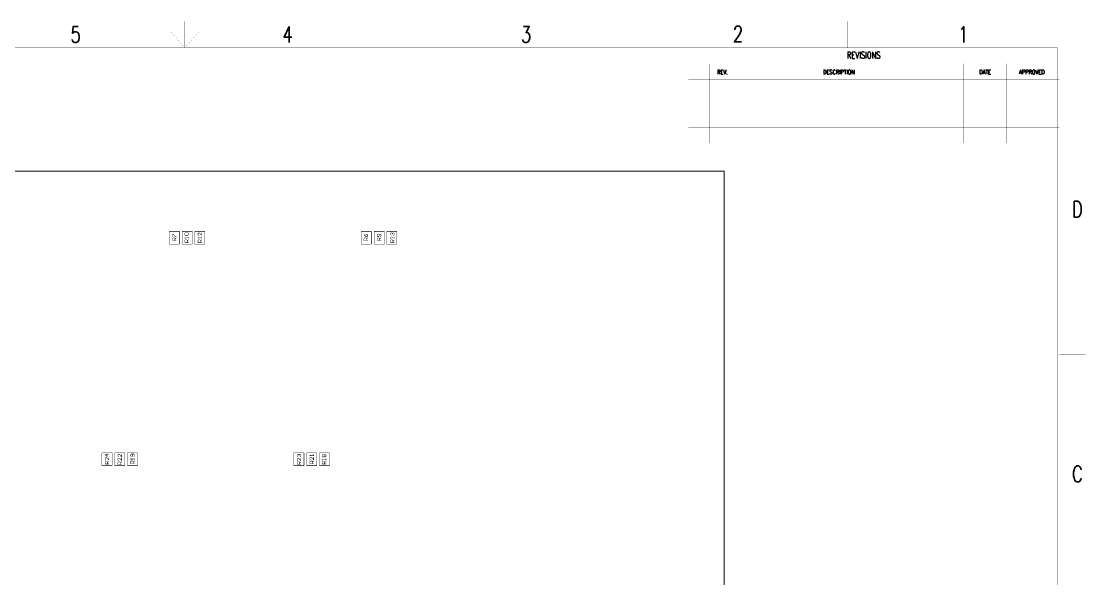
# Model space of a CAD drawing. Extents: x -4.2 to 14.8, y -3.5 to 8.8.
# Drawn here: x 3.53 to 14.76, y 2.88 to 8.77 of the extents above; entities that cross this region are included whole.
import ezdxf

# ---------------------------------------------------------------- set-up
doc = ezdxf.new("R2010")
doc.units = 0
for name, color, linetype in [('2D_LINE_00', 1, 'CONTINUOUS'), ('2D_LINE_01', 1, 'CONTINUOUS'), ('TEXT_01', 1, 'CONTINUOUS')]:
    doc.layers.add(name, color=color, linetype=linetype)
doc.styles.add('W0$0005', font='simplex', dxfattribs={"width": 0.75})

# ---------------------------------------------------------------- blocks, each defined once
blk = doc.blocks.new('SMOOTH_0$001')
at = {"const_width": 0.0005}
blk.add_lwpolyline([(-0.00025, 0, 1), (0.00025, 0, 1)], format="xyb", close=True, dxfattribs=at)
blk = doc.blocks.new('DRAWING_1')
at = {"layer": '2D_LINE_01', "const_width": 0.001}
for points in [[(-18.322, -0.541), (0.682, -0.541), (0.682, 11.756), (-18.322, 11.756)], [(-18.06, -0.262), (0.385, -0.262), (0.385, 11.476), (-18.06, 11.476)]]:
    blk.add_lwpolyline(points, close=True, dxfattribs=at)
for points in [[(-8.82, 11.476), (-8.82, 11.756)], [(-6.444, 11.476), (-6.444, 11.756)], [(-4.069, 11.476), (-4.069, 11.756)], [(-1.833, 11.476), (-1.833, 11.756)], [(-8.82, 11.476), (-8.964, 11.642)], [(-8.82, 11.476), (-8.675, 11.642)], [(-3.51, 11.476), (-3.51, 10.47)], [(0.403, 11.308), (-3.51, 11.308)], [(-3.286, 11.308), (-3.286, 10.47)], [(-3.063, 11.308), (-3.063, 10.47)], [(-0.603, 11.308), (-0.603, 10.47)], [(-0.156, 11.308), (-0.156, 10.47)], [(0.403, 11.141), (-3.51, 11.141)], [(0.403, 10.973), (-3.51, 10.973)], [(0.403, 10.805), (-3.51, 10.805)], [(0.403, 10.638), (-3.51, 10.638)], [(0.403, 10.47), (-3.51, 10.47)], [(0.403, 8.234), (0.682, 8.234)]]:
    blk.add_lwpolyline(points, dxfattribs=at)
at = {"layer": '2D_LINE_01'}
for p in [(-8.82, 11.756), (-6.444, 11.756), (-4.069, 11.756), (-1.833, 11.756), (0.682, 11.756), (-8.964, 11.642), (-8.675, 11.642), (-8.82, 11.476), (-8.82, 11.476), (-8.82, 11.476), (-6.444, 11.476), (-4.069, 11.476), (-3.51, 11.476), (-1.833, 11.476), (0.385, 11.476), (-3.51, 11.308), (-3.286, 11.308), (-3.063, 11.308), (-0.603, 11.308), (-0.156, 11.308), (0.403, 11.308), (-3.51, 11.141), (0.403, 11.141), (-3.51, 10.973), (0.403, 10.973), (-3.51, 10.805), (0.403, 10.805), (-3.51, 10.638), (0.403, 10.638), (-3.51, 10.47), (-3.51, 10.47), (-3.286, 10.47), (-3.063, 10.47), (-0.603, 10.47), (-0.156, 10.47), (0.403, 10.47), (0.403, 8.234), (0.682, 8.234)]:
    blk.add_blockref('SMOOTH_0$001', p, dxfattribs=at)
at = {"layer": 'TEXT_01', "style": 'W0$0005', "width": 0.75}
for s, height, p in [('5', 0.168, (-10.025, 11.532)), ('4', 0.168, (-7.79, 11.532)), ('3', 0.168, (-5.274, 11.532)), ('2', 0.168, (-3.039, 11.538)), ('1', 0.168, (-0.663, 11.532)), ('REVISIONS', 0.0699, (-1.837, 11.364)), ('REV.', 0.0447, (-3.206, 11.197)), ('DESCRIPTION', 0.04472, (-2.088, 11.197)), ('DATE', 0.0447, (-0.44, 11.197)), ('APPROVED', 0.0447, (-0.02, 11.197)), ('D', 0.168, (0.539, 9.687)), ('C', 0.168, (0.539, 6.893))]:
    blk.add_text(s, height=height, dxfattribs=at).set_placement(p)
blk = doc.blocks.new('SMOOTH_0$01')
at = {"const_width": 0.005}
blk.add_lwpolyline([(-0.0025, 0, 1), (0.0025, 0, 1)], format="xyb", close=True, dxfattribs=at)
blk = doc.blocks.new('DRAWING_6')
at = {"layer": '2D_LINE_00', "const_width": 0.01}
blk.add_lwpolyline([(0, 0), (-11.23, 0)], dxfattribs=at)
at = {"layer": '2D_LINE_00'}
blk.add_blockref('SMOOTH_0$01', (0, 0), dxfattribs=at)
blk = doc.blocks.new('DRAWING_7')
at = {"layer": '2D_LINE_00', "const_width": 0.01}
blk.add_lwpolyline([(0, 0), (0, 7.4)], dxfattribs=at)
at = {"layer": '2D_LINE_00'}
for p in [(0, 7.4), (0, 0)]:
    blk.add_blockref('SMOOTH_0$01', p, dxfattribs=at)
blk = doc.blocks.new('SMOOTH_0$00394')
at = {"const_width": 0.00197}
blk.add_lwpolyline([(-0.001, 0, 1), (0.001, 0, 1)], format="xyb", close=True, dxfattribs=at)
blk = doc.blocks.new('DRAWING_8')
at = {"layer": '2D_LINE_00', "const_width": 0.00394}
blk.add_lwpolyline([(0, 0), (0, 0.13386)], dxfattribs=at)
at = {"layer": '2D_LINE_00'}
for p in [(0, 0.13386), (0, 0)]:
    blk.add_blockref('SMOOTH_0$00394', p, dxfattribs=at)
blk = doc.blocks.new('DRAWING_9')
at = {"layer": '2D_LINE_00', "const_width": 0.00394}
blk.add_lwpolyline([(0, 0), (-0.1063, 0)], dxfattribs=at)
at = {"layer": '2D_LINE_00'}
for p in [(-0.1063, 0), (0, 0)]:
    blk.add_blockref('SMOOTH_0$00394', p, dxfattribs=at)
blk = doc.blocks.new('DRAWING_10')
at = {"layer": '2D_LINE_00', "const_width": 0.00394}
blk.add_lwpolyline([(0, 0), (0, 0.13386), (-0.1063, 0.13386)], dxfattribs=at)
at = {"layer": '2D_LINE_00'}
for p in [(-0.1063, 0.13386), (0, 0.13386), (0, 0)]:
    blk.add_blockref('SMOOTH_0$00394', p, dxfattribs=at)
blk = doc.blocks.new('DRAWING_11')
at = {"layer": '2D_LINE_00', "const_width": 0.00394}
blk.add_lwpolyline([(0, 0), (-0.1063, 0)], dxfattribs=at)
at = {"layer": '2D_LINE_00'}
for p in [(-0.1063, 0), (0, 0)]:
    blk.add_blockref('SMOOTH_0$00394', p, dxfattribs=at)
blk = doc.blocks.new('DRAWING_12')
at = {"layer": '2D_LINE_00', "const_width": 0.00394}
blk.add_lwpolyline([(0, 0), (0, 0.13386)], dxfattribs=at)
at = {"layer": '2D_LINE_00'}
for p in [(0, 0.13386), (0, 0)]:
    blk.add_blockref('SMOOTH_0$00394', p, dxfattribs=at)
blk = doc.blocks.new('DRAWING_13')
at = {"layer": '2D_LINE_00', "const_width": 0.00394}
blk.add_lwpolyline([(0, 0), (-0.1063, 0), (-0.1063, 0.13386)], dxfattribs=at)
at = {"layer": '2D_LINE_00'}
for p in [(-0.1063, 0.13386), (-0.1063, 0), (0, 0)]:
    blk.add_blockref('SMOOTH_0$00394', p, dxfattribs=at)
blk = doc.blocks.new('DRAWING_14')
at = {"layer": '2D_LINE_00', "const_width": 0.00394}
blk.add_lwpolyline([(0, 0), (0, 0.13386)], dxfattribs=at)
at = {"layer": '2D_LINE_00'}
for p in [(0, 0.13386), (0, 0)]:
    blk.add_blockref('SMOOTH_0$00394', p, dxfattribs=at)
blk = doc.blocks.new('DRAWING_15')
at = {"layer": '2D_LINE_00', "const_width": 0.00394}
blk.add_lwpolyline([(0, 0), (-0.1063, 0)], dxfattribs=at)
at = {"layer": '2D_LINE_00'}
for p in [(-0.1063, 0), (0, 0)]:
    blk.add_blockref('SMOOTH_0$00394', p, dxfattribs=at)
blk = doc.blocks.new('DRAWING_16')
at = {"layer": '2D_LINE_00', "const_width": 0.00394}
blk.add_lwpolyline([(0, 0), (0, 0.13386), (-0.1063, 0.13386)], dxfattribs=at)
at = {"layer": '2D_LINE_00'}
for p in [(-0.1063, 0.13386), (0, 0.13386), (0, 0)]:
    blk.add_blockref('SMOOTH_0$00394', p, dxfattribs=at)
blk = doc.blocks.new('DRAWING_17')
at = {"layer": '2D_LINE_00', "const_width": 0.00394}
blk.add_lwpolyline([(0, 0), (-0.1063, 0)], dxfattribs=at)
at = {"layer": '2D_LINE_00'}
for p in [(-0.1063, 0), (0, 0)]:
    blk.add_blockref('SMOOTH_0$00394', p, dxfattribs=at)
blk = doc.blocks.new('DRAWING_18')
at = {"layer": '2D_LINE_00', "const_width": 0.00394}
blk.add_lwpolyline([(0, 0), (0, 0.13386)], dxfattribs=at)
at = {"layer": '2D_LINE_00'}
for p in [(0, 0.13386), (0, 0)]:
    blk.add_blockref('SMOOTH_0$00394', p, dxfattribs=at)
blk = doc.blocks.new('DRAWING_19')
at = {"layer": '2D_LINE_00', "const_width": 0.00394}
blk.add_lwpolyline([(0, 0), (-0.1063, 0), (-0.1063, 0.13386)], dxfattribs=at)
at = {"layer": '2D_LINE_00'}
for p in [(-0.1063, 0.13386), (-0.1063, 0), (0, 0)]:
    blk.add_blockref('SMOOTH_0$00394', p, dxfattribs=at)
blk = doc.blocks.new('DRAWING_20')
at = {"layer": '2D_LINE_00', "const_width": 0.00394}
blk.add_lwpolyline([(0, 0), (0, 0.13386), (-0.1063, 0.13386)], dxfattribs=at)
at = {"layer": '2D_LINE_00'}
for p in [(-0.1063, 0.13386), (0, 0.13386), (0, 0)]:
    blk.add_blockref('SMOOTH_0$00394', p, dxfattribs=at)
blk = doc.blocks.new('DRAWING_21')
at = {"layer": '2D_LINE_00', "const_width": 0.00394}
blk.add_lwpolyline([(0, 0), (0, 0.13386)], dxfattribs=at)
at = {"layer": '2D_LINE_00'}
for p in [(0, 0.13386), (0, 0)]:
    blk.add_blockref('SMOOTH_0$00394', p, dxfattribs=at)
blk = doc.blocks.new('DRAWING_22')
at = {"layer": '2D_LINE_00', "const_width": 0.00394}
blk.add_lwpolyline([(0, 0), (-0.1063, 0)], dxfattribs=at)
at = {"layer": '2D_LINE_00'}
for p in [(-0.1063, 0), (0, 0)]:
    blk.add_blockref('SMOOTH_0$00394', p, dxfattribs=at)
blk = doc.blocks.new('DRAWING_23')
at = {"layer": '2D_LINE_00', "const_width": 0.00394}
blk.add_lwpolyline([(0, 0), (-0.1063, 0), (-0.1063, 0.13386)], dxfattribs=at)
at = {"layer": '2D_LINE_00'}
for p in [(-0.1063, 0.13386), (-0.1063, 0), (0, 0)]:
    blk.add_blockref('SMOOTH_0$00394', p, dxfattribs=at)
blk = doc.blocks.new('DRAWING_24')
at = {"layer": '2D_LINE_00', "const_width": 0.00394}
blk.add_lwpolyline([(0, 0), (-0.1063, 0)], dxfattribs=at)
at = {"layer": '2D_LINE_00'}
for p in [(-0.1063, 0), (0, 0)]:
    blk.add_blockref('SMOOTH_0$00394', p, dxfattribs=at)
blk = doc.blocks.new('DRAWING_25')
at = {"layer": '2D_LINE_00', "const_width": 0.00394}
blk.add_lwpolyline([(0, 0), (0, 0.13386)], dxfattribs=at)
at = {"layer": '2D_LINE_00'}
for p in [(0, 0.13386), (0, 0)]:
    blk.add_blockref('SMOOTH_0$00394', p, dxfattribs=at)
blk = doc.blocks.new('DRAWING_26')
at = {"layer": '2D_LINE_00', "const_width": 0.00394}
blk.add_lwpolyline([(0, 0), (0, 0.13386), (-0.1063, 0.13386)], dxfattribs=at)
at = {"layer": '2D_LINE_00'}
for p in [(-0.1063, 0.13386), (0, 0.13386), (0, 0)]:
    blk.add_blockref('SMOOTH_0$00394', p, dxfattribs=at)
blk = doc.blocks.new('DRAWING_27')
at = {"layer": '2D_LINE_00', "const_width": 0.00394}
blk.add_lwpolyline([(0, 0), (0, 0.13386)], dxfattribs=at)
at = {"layer": '2D_LINE_00'}
for p in [(0, 0.13386), (0, 0)]:
    blk.add_blockref('SMOOTH_0$00394', p, dxfattribs=at)
blk = doc.blocks.new('DRAWING_28')
at = {"layer": '2D_LINE_00', "const_width": 0.00394}
blk.add_lwpolyline([(0, 0), (-0.1063, 0)], dxfattribs=at)
at = {"layer": '2D_LINE_00'}
for p in [(-0.1063, 0), (0, 0)]:
    blk.add_blockref('SMOOTH_0$00394', p, dxfattribs=at)
blk = doc.blocks.new('DRAWING_29')
at = {"layer": '2D_LINE_00', "const_width": 0.00394}
blk.add_lwpolyline([(0, 0), (-0.1063, 0), (-0.1063, 0.13386)], dxfattribs=at)
at = {"layer": '2D_LINE_00'}
for p in [(-0.1063, 0.13386), (-0.1063, 0), (0, 0)]:
    blk.add_blockref('SMOOTH_0$00394', p, dxfattribs=at)
blk = doc.blocks.new('DRAWING_30')
at = {"layer": '2D_LINE_00', "const_width": 0.00394}
blk.add_lwpolyline([(0, 0), (-0.1063, 0)], dxfattribs=at)
at = {"layer": '2D_LINE_00'}
for p in [(-0.1063, 0), (0, 0)]:
    blk.add_blockref('SMOOTH_0$00394', p, dxfattribs=at)
blk = doc.blocks.new('DRAWING_31')
at = {"layer": '2D_LINE_00', "const_width": 0.00394}
blk.add_lwpolyline([(0, 0), (0, 0.13386)], dxfattribs=at)
at = {"layer": '2D_LINE_00'}
for p in [(0, 0.13386), (0, 0)]:
    blk.add_blockref('SMOOTH_0$00394', p, dxfattribs=at)
blk = doc.blocks.new('DRAWING_32')
at = {"layer": '2D_LINE_00', "const_width": 0.00394}
blk.add_lwpolyline([(0, 0), (0, 0.13386), (-0.1063, 0.13386)], dxfattribs=at)
at = {"layer": '2D_LINE_00'}
for p in [(-0.1063, 0.13386), (0, 0.13386), (0, 0)]:
    blk.add_blockref('SMOOTH_0$00394', p, dxfattribs=at)
blk = doc.blocks.new('DRAWING_33')
at = {"layer": '2D_LINE_00', "const_width": 0.00394}
blk.add_lwpolyline([(0, 0), (0, 0.13386)], dxfattribs=at)
at = {"layer": '2D_LINE_00'}
for p in [(0, 0.13386), (0, 0)]:
    blk.add_blockref('SMOOTH_0$00394', p, dxfattribs=at)
blk = doc.blocks.new('DRAWING_34')
at = {"layer": '2D_LINE_00', "const_width": 0.00394}
blk.add_lwpolyline([(0, 0), (-0.1063, 0)], dxfattribs=at)
at = {"layer": '2D_LINE_00'}
for p in [(-0.1063, 0), (0, 0)]:
    blk.add_blockref('SMOOTH_0$00394', p, dxfattribs=at)
blk = doc.blocks.new('DRAWING_35')
at = {"layer": '2D_LINE_00', "const_width": 0.00394}
blk.add_lwpolyline([(0, 0), (-0.1063, 0), (-0.1063, 0.13386)], dxfattribs=at)
at = {"layer": '2D_LINE_00'}
for p in [(-0.1063, 0.13386), (-0.1063, 0), (0, 0)]:
    blk.add_blockref('SMOOTH_0$00394', p, dxfattribs=at)
blk = doc.blocks.new('DRAWING_36')
at = {"layer": '2D_LINE_00', "const_width": 0.00394}
blk.add_lwpolyline([(0, 0), (-0.1063, 0)], dxfattribs=at)
at = {"layer": '2D_LINE_00'}
for p in [(-0.1063, 0), (0, 0)]:
    blk.add_blockref('SMOOTH_0$00394', p, dxfattribs=at)
blk = doc.blocks.new('DRAWING_37')
at = {"layer": '2D_LINE_00', "const_width": 0.00394}
blk.add_lwpolyline([(0, 0), (0, 0.13386)], dxfattribs=at)
at = {"layer": '2D_LINE_00'}
for p in [(0, 0.13386), (0, 0)]:
    blk.add_blockref('SMOOTH_0$00394', p, dxfattribs=at)
blk = doc.blocks.new('DRAWING_38')
at = {"layer": '2D_LINE_00', "const_width": 0.00394}
blk.add_lwpolyline([(0, 0), (0, 0.13386)], dxfattribs=at)
at = {"layer": '2D_LINE_00'}
for p in [(0, 0.13386), (0, 0)]:
    blk.add_blockref('SMOOTH_0$00394', p, dxfattribs=at)
blk = doc.blocks.new('DRAWING_39')
at = {"layer": '2D_LINE_00', "const_width": 0.00394}
blk.add_lwpolyline([(0, 0), (-0.1063, 0)], dxfattribs=at)
at = {"layer": '2D_LINE_00'}
for p in [(-0.1063, 0), (0, 0)]:
    blk.add_blockref('SMOOTH_0$00394', p, dxfattribs=at)
blk = doc.blocks.new('DRAWING_40')
at = {"layer": '2D_LINE_00', "const_width": 0.00394}
blk.add_lwpolyline([(0, 0), (0, 0.13386), (-0.1063, 0.13386)], dxfattribs=at)
at = {"layer": '2D_LINE_00'}
for p in [(-0.1063, 0.13386), (0, 0.13386), (0, 0)]:
    blk.add_blockref('SMOOTH_0$00394', p, dxfattribs=at)
blk = doc.blocks.new('DRAWING_41')
at = {"layer": '2D_LINE_00', "const_width": 0.00394}
blk.add_lwpolyline([(0, 0), (-0.1063, 0)], dxfattribs=at)
at = {"layer": '2D_LINE_00'}
for p in [(-0.1063, 0), (0, 0)]:
    blk.add_blockref('SMOOTH_0$00394', p, dxfattribs=at)
blk = doc.blocks.new('DRAWING_42')
at = {"layer": '2D_LINE_00', "const_width": 0.00394}
blk.add_lwpolyline([(0, 0), (0, 0.13386)], dxfattribs=at)
at = {"layer": '2D_LINE_00'}
for p in [(0, 0.13386), (0, 0)]:
    blk.add_blockref('SMOOTH_0$00394', p, dxfattribs=at)
blk = doc.blocks.new('DRAWING_43')
at = {"layer": '2D_LINE_00', "const_width": 0.00394}
blk.add_lwpolyline([(0, 0), (-0.1063, 0), (-0.1063, 0.13386)], dxfattribs=at)
at = {"layer": '2D_LINE_00'}
for p in [(-0.1063, 0.13386), (-0.1063, 0), (0, 0)]:
    blk.add_blockref('SMOOTH_0$00394', p, dxfattribs=at)
blk = doc.blocks.new('SMOOTH_0$005')
at = {"const_width": 0.0025}
blk.add_lwpolyline([(-0.00125, 0, 1), (0.00125, 0, 1)], format="xyb", close=True, dxfattribs=at)
blk = doc.blocks.new('DRAWING_48')
at = {"layer": '2D_LINE_00', "const_width": 0.005}
blk.add_lwpolyline([(0, 0), (-0.03999, 0), (-0.03999, 0.01999), (-0.03332, 0.02666), (-0.01999, 0.02666), (-0.01333, 0.01999), (-0.01333, 0)], dxfattribs=at)
at = {"layer": '2D_LINE_00'}
for p in [(-0.03999, 0.01999), (-0.03999, 0), (-0.03332, 0.02666), (-0.01999, 0.02666), (-0.01333, 0.01999), (-0.01333, 0), (0, 0)]:
    blk.add_blockref('SMOOTH_0$005', p, dxfattribs=at)
blk = doc.blocks.new('DRAWING_49')
at = {"layer": '2D_LINE_00', "const_width": 0.005}
blk.add_lwpolyline([(0, 0), (0.01333, 0.01333)], dxfattribs=at)
at = {"layer": '2D_LINE_00'}
for p in [(0, 0), (0.01333, 0.01333)]:
    blk.add_blockref('SMOOTH_0$005', p, dxfattribs=at)
blk = doc.blocks.new('DRAWING_50')
at = {"layer": '2D_LINE_00', "const_width": 0.005}
blk.add_lwpolyline([(0, 0), (0, 0.01333), (0, 0.00666), (-0.03999, 0.00666), (-0.03332, 0)], dxfattribs=at)
at = {"layer": '2D_LINE_00'}
for p in [(-0.03999, 0.00666), (-0.03332, 0), (0, 0.01333), (0, 0.00666), (0, 0)]:
    blk.add_blockref('SMOOTH_0$005', p, dxfattribs=at)
blk = doc.blocks.new('DRAWING_51')
at = {"layer": '2D_LINE_00', "const_width": 0.005}
blk.add_lwpolyline([(0, 0), (-0.00667, 0.00666), (-0.00667, 0.01999), (0, 0.02666), (0.02666, 0.02666), (0.03332, 0.01999), (0.03332, 0.00666), (0.02666, 0), (0, 0)], dxfattribs=at)
at = {"layer": '2D_LINE_00'}
for p in [(-0.00667, 0.01999), (-0.00667, 0.00666), (0, 0.02666), (0, 0), (0, 0), (0.02666, 0.02666), (0.02666, 0), (0.03332, 0.01999), (0.03332, 0.00666)]:
    blk.add_blockref('SMOOTH_0$005', p, dxfattribs=at)
blk = doc.blocks.new('DRAWING_52')
at = {"layer": '2D_LINE_00', "const_width": 0.005}
blk.add_lwpolyline([(0, 0), (-0.03999, 0), (-0.03999, 0.01999), (-0.03332, 0.02666), (-0.01999, 0.02666), (-0.01333, 0.01999), (-0.01333, 0)], dxfattribs=at)
at = {"layer": '2D_LINE_00'}
for p in [(-0.03999, 0.01999), (-0.03999, 0), (-0.03332, 0.02666), (-0.01999, 0.02666), (-0.01333, 0.01999), (-0.01333, 0), (0, 0)]:
    blk.add_blockref('SMOOTH_0$005', p, dxfattribs=at)
blk = doc.blocks.new('DRAWING_53')
at = {"layer": '2D_LINE_00', "const_width": 0.005}
blk.add_lwpolyline([(0, 0), (0.01333, 0.01333)], dxfattribs=at)
at = {"layer": '2D_LINE_00'}
for p in [(0, 0), (0.01333, 0.01333)]:
    blk.add_blockref('SMOOTH_0$005', p, dxfattribs=at)
blk = doc.blocks.new('DRAWING_54')
at = {"layer": '2D_LINE_00', "const_width": 0.005}
blk.add_lwpolyline([(0, 0), (0.00666, 0.00666), (0.00666, 0.01999), (0, 0.02665), (-0.02666, 0.02665), (-0.03333, 0.01999), (-0.03333, 0.00666), (-0.02666, 0), (-0.02, 0), (-0.01333, 0.00666), (-0.01333, 0.02665)], dxfattribs=at)
at = {"layer": '2D_LINE_00'}
for p in [(-0.03333, 0.01999), (-0.03333, 0.00666), (-0.02666, 0.02665), (-0.02666, 0), (-0.02, 0), (-0.01333, 0.02665), (-0.01333, 0.00666), (0, 0.02665), (0, 0), (0.00666, 0.01999), (0.00666, 0.00666)]:
    blk.add_blockref('SMOOTH_0$005', p, dxfattribs=at)
blk = doc.blocks.new('DRAWING_55')
at = {"layer": '2D_LINE_00', "const_width": 0.005}
blk.add_lwpolyline([(0, 0), (-0.03999, 0), (-0.03999, 0.01999), (-0.03332, 0.02666), (-0.01999, 0.02666), (-0.01333, 0.01999), (-0.01333, 0)], dxfattribs=at)
at = {"layer": '2D_LINE_00'}
for p in [(-0.03999, 0.01999), (-0.03999, 0), (-0.03332, 0.02666), (-0.01999, 0.02666), (-0.01333, 0.01999), (-0.01333, 0), (0, 0)]:
    blk.add_blockref('SMOOTH_0$005', p, dxfattribs=at)
blk = doc.blocks.new('DRAWING_56')
at = {"layer": '2D_LINE_00', "const_width": 0.005}
blk.add_lwpolyline([(0, 0), (0.01333, 0.01333)], dxfattribs=at)
at = {"layer": '2D_LINE_00'}
for p in [(0, 0), (0.01333, 0.01333)]:
    blk.add_blockref('SMOOTH_0$005', p, dxfattribs=at)
blk = doc.blocks.new('DRAWING_57')
at = {"layer": '2D_LINE_00', "const_width": 0.005}
blk.add_lwpolyline([(0, 0), (0, 0.02665), (0.00667, 0.02665), (0.03333, 0), (0.03999, 0)], dxfattribs=at)
at = {"layer": '2D_LINE_00'}
for p in [(0, 0.02665), (0, 0), (0.00667, 0.02665), (0.03333, 0), (0.03999, 0)]:
    blk.add_blockref('SMOOTH_0$005', p, dxfattribs=at)
blk = doc.blocks.new('DRAWING_58')
at = {"layer": '2D_LINE_00', "const_width": 0.005}
blk.add_lwpolyline([(0, 0), (-0.03999, 0), (-0.03999, 0.01999), (-0.03332, 0.02666), (-0.01999, 0.02666), (-0.01333, 0.01999), (-0.01333, 0)], dxfattribs=at)
at = {"layer": '2D_LINE_00'}
for p in [(-0.03999, 0.01999), (-0.03999, 0), (-0.03332, 0.02666), (-0.01999, 0.02666), (-0.01333, 0.01999), (-0.01333, 0), (0, 0)]:
    blk.add_blockref('SMOOTH_0$005', p, dxfattribs=at)
blk = doc.blocks.new('DRAWING_59')
at = {"layer": '2D_LINE_00', "const_width": 0.005}
blk.add_lwpolyline([(0, 0), (0.01333, 0.01333)], dxfattribs=at)
at = {"layer": '2D_LINE_00'}
for p in [(0, 0), (0.01333, 0.01333)]:
    blk.add_blockref('SMOOTH_0$005', p, dxfattribs=at)
blk = doc.blocks.new('DRAWING_60')
at = {"layer": '2D_LINE_00', "const_width": 0.005}
blk.add_lwpolyline([(0, 0), (0.00667, -0.01332), (0.02, -0.02665), (0.03333, -0.02665), (0.03999, -0.01999), (0.03999, -0.00666), (0.03333, 0), (0.02666, 0), (0.02, -0.00666), (0.02, -0.02665)], dxfattribs=at)
at = {"layer": '2D_LINE_00'}
for p in [(0, 0), (0.02666, 0), (0.03333, 0), (0.00667, -0.01332), (0.02, -0.00666), (0.02, -0.02665), (0.02, -0.02665), (0.03333, -0.02665), (0.03999, -0.00666), (0.03999, -0.01999)]:
    blk.add_blockref('SMOOTH_0$005', p, dxfattribs=at)
blk = doc.blocks.new('DRAWING_61')
at = {"layer": '2D_LINE_00', "const_width": 0.005}
blk.add_lwpolyline([(0, 0), (-0.03999, 0), (-0.03999, 0.01999), (-0.03332, 0.02666), (-0.01999, 0.02666), (-0.01333, 0.01999), (-0.01333, 0)], dxfattribs=at)
at = {"layer": '2D_LINE_00'}
for p in [(-0.03999, 0.01999), (-0.03999, 0), (-0.03332, 0.02666), (-0.01999, 0.02666), (-0.01333, 0.01999), (-0.01333, 0), (0, 0)]:
    blk.add_blockref('SMOOTH_0$005', p, dxfattribs=at)
blk = doc.blocks.new('DRAWING_62')
at = {"layer": '2D_LINE_00', "const_width": 0.005}
blk.add_lwpolyline([(0, 0), (0.01333, 0.01333)], dxfattribs=at)
at = {"layer": '2D_LINE_00'}
for p in [(0, 0), (0.01333, 0.01333)]:
    blk.add_blockref('SMOOTH_0$005', p, dxfattribs=at)
blk = doc.blocks.new('DRAWING_63')
at = {"layer": '2D_LINE_00', "const_width": 0.005}
blk.add_lwpolyline([(0, 0), (0, -0.02665), (-0.02666, 0), (-0.03332, 0), (-0.03999, -0.00666), (-0.03999, -0.01999), (-0.03332, -0.02665)], dxfattribs=at)
at = {"layer": '2D_LINE_00'}
for p in [(-0.03332, 0), (-0.02666, 0), (0, 0), (-0.03999, -0.00666), (-0.03999, -0.01999), (-0.03332, -0.02665), (0, -0.02665)]:
    blk.add_blockref('SMOOTH_0$005', p, dxfattribs=at)
blk = doc.blocks.new('DRAWING_64')
at = {"layer": '2D_LINE_00', "const_width": 0.005}
blk.add_lwpolyline([(0, 0), (-0.03999, 0), (-0.01999, -0.02), (-0.01999, 0.00666)], dxfattribs=at)
at = {"layer": '2D_LINE_00'}
for p in [(-0.03999, 0), (-0.01999, 0.00666), (0, 0), (-0.01999, -0.02)]:
    blk.add_blockref('SMOOTH_0$005', p, dxfattribs=at)
blk = doc.blocks.new('DRAWING_65')
at = {"layer": '2D_LINE_00', "const_width": 0.005}
blk.add_lwpolyline([(0, 0), (-0.03999, 0), (-0.03999, 0.01999), (-0.03332, 0.02666), (-0.01999, 0.02666), (-0.01333, 0.01999), (-0.01333, 0)], dxfattribs=at)
at = {"layer": '2D_LINE_00'}
for p in [(-0.03999, 0.01999), (-0.03999, 0), (-0.03332, 0.02666), (-0.01999, 0.02666), (-0.01333, 0.01999), (-0.01333, 0), (0, 0)]:
    blk.add_blockref('SMOOTH_0$005', p, dxfattribs=at)
blk = doc.blocks.new('DRAWING_66')
at = {"layer": '2D_LINE_00', "const_width": 0.005}
blk.add_lwpolyline([(0, 0), (0.01333, 0.01333)], dxfattribs=at)
at = {"layer": '2D_LINE_00'}
for p in [(0, 0), (0.01333, 0.01333)]:
    blk.add_blockref('SMOOTH_0$005', p, dxfattribs=at)
blk = doc.blocks.new('DRAWING_67')
at = {"layer": '2D_LINE_00', "const_width": 0.005}
blk.add_lwpolyline([(0, 0), (0, -0.02666), (-0.02666, 0), (-0.03332, 0), (-0.03999, -0.00667), (-0.03999, -0.02), (-0.03332, -0.02666)], dxfattribs=at)
at = {"layer": '2D_LINE_00'}
for p in [(-0.03332, 0), (-0.02666, 0), (0, 0), (-0.03999, -0.00667), (-0.03999, -0.02), (-0.03332, -0.02666), (0, -0.02666)]:
    blk.add_blockref('SMOOTH_0$005', p, dxfattribs=at)
blk = doc.blocks.new('DRAWING_68')
at = {"layer": '2D_LINE_00', "const_width": 0.005}
blk.add_lwpolyline([(0, 0), (-0.00667, 0.00667), (-0.00667, 0.02), (0, 0.02666), (0.00666, 0.02666), (0.01333, 0.02), (0.01333, 0.01333), (0.01333, 0.02), (0.01999, 0.02666), (0.02666, 0.02666), (0.03332, 0.02), (0.03332, 0.00667), (0.02666, 0)], dxfattribs=at)
at = {"layer": '2D_LINE_00'}
for p in [(-0.00667, 0.02), (-0.00667, 0.00667), (0, 0.02666), (0, 0), (0.00666, 0.02666), (0.01333, 0.02), (0.01333, 0.02), (0.01333, 0.01333), (0.01999, 0.02666), (0.02666, 0.02666), (0.02666, 0), (0.03332, 0.02), (0.03332, 0.00667)]:
    blk.add_blockref('SMOOTH_0$005', p, dxfattribs=at)
blk = doc.blocks.new('DRAWING_69')
at = {"layer": '2D_LINE_00', "const_width": 0.005}
blk.add_lwpolyline([(0, 0), (-0.03999, 0), (-0.03999, 0.01999), (-0.03332, 0.02666), (-0.01999, 0.02666), (-0.01333, 0.01999), (-0.01333, 0)], dxfattribs=at)
at = {"layer": '2D_LINE_00'}
for p in [(-0.03999, 0.01999), (-0.03999, 0), (-0.03332, 0.02666), (-0.01999, 0.02666), (-0.01333, 0.01999), (-0.01333, 0), (0, 0)]:
    blk.add_blockref('SMOOTH_0$005', p, dxfattribs=at)
blk = doc.blocks.new('DRAWING_70')
at = {"layer": '2D_LINE_00', "const_width": 0.005}
blk.add_lwpolyline([(0, 0), (0.01333, 0.01333)], dxfattribs=at)
at = {"layer": '2D_LINE_00'}
for p in [(0, 0), (0.01333, 0.01333)]:
    blk.add_blockref('SMOOTH_0$005', p, dxfattribs=at)
blk = doc.blocks.new('DRAWING_71')
at = {"layer": '2D_LINE_00', "const_width": 0.005}
blk.add_lwpolyline([(0, 0), (0, -0.02666), (-0.02666, 0), (-0.03332, 0), (-0.03999, -0.00667), (-0.03999, -0.02), (-0.03332, -0.02666)], dxfattribs=at)
at = {"layer": '2D_LINE_00'}
for p in [(-0.03332, 0), (-0.02666, 0), (0, 0), (-0.03999, -0.00667), (-0.03999, -0.02), (-0.03332, -0.02666), (0, -0.02666)]:
    blk.add_blockref('SMOOTH_0$005', p, dxfattribs=at)
blk = doc.blocks.new('DRAWING_72')
at = {"layer": '2D_LINE_00', "const_width": 0.005}
blk.add_lwpolyline([(0, 0), (0, -0.02666), (-0.02666, 0), (-0.03332, 0), (-0.03999, -0.00666), (-0.03999, -0.01999), (-0.03332, -0.02666)], dxfattribs=at)
at = {"layer": '2D_LINE_00'}
for p in [(-0.03332, 0), (-0.02666, 0), (0, 0), (-0.03999, -0.00666), (-0.03999, -0.01999), (-0.03332, -0.02666), (0, -0.02666)]:
    blk.add_blockref('SMOOTH_0$005', p, dxfattribs=at)
blk = doc.blocks.new('DRAWING_73')
at = {"layer": '2D_LINE_00', "const_width": 0.005}
blk.add_lwpolyline([(0, 0), (-0.03999, 0), (-0.03999, 0.01999), (-0.03332, 0.02666), (-0.01999, 0.02666), (-0.01333, 0.01999), (-0.01333, 0)], dxfattribs=at)
at = {"layer": '2D_LINE_00'}
for p in [(-0.03999, 0.01999), (-0.03999, 0), (-0.03332, 0.02666), (-0.01999, 0.02666), (-0.01333, 0.01999), (-0.01333, 0), (0, 0)]:
    blk.add_blockref('SMOOTH_0$005', p, dxfattribs=at)
blk = doc.blocks.new('DRAWING_74')
at = {"layer": '2D_LINE_00', "const_width": 0.005}
blk.add_lwpolyline([(0, 0), (0.01333, 0.01333)], dxfattribs=at)
at = {"layer": '2D_LINE_00'}
for p in [(0, 0), (0.01333, 0.01333)]:
    blk.add_blockref('SMOOTH_0$005', p, dxfattribs=at)
blk = doc.blocks.new('DRAWING_75')
at = {"layer": '2D_LINE_00', "const_width": 0.005}
blk.add_lwpolyline([(0, 0), (0, -0.02665), (-0.02666, 0), (-0.03332, 0), (-0.03999, -0.00666), (-0.03999, -0.01999), (-0.03332, -0.02665)], dxfattribs=at)
at = {"layer": '2D_LINE_00'}
for p in [(-0.03332, 0), (-0.02666, 0), (0, 0), (-0.03999, -0.00666), (-0.03999, -0.01999), (-0.03332, -0.02665), (0, -0.02665)]:
    blk.add_blockref('SMOOTH_0$005', p, dxfattribs=at)
blk = doc.blocks.new('DRAWING_76')
at = {"layer": '2D_LINE_00', "const_width": 0.005}
blk.add_lwpolyline([(0, 0), (0, 0.01333), (0, 0.00667), (-0.03999, 0.00667), (-0.03332, 0)], dxfattribs=at)
at = {"layer": '2D_LINE_00'}
for p in [(-0.03999, 0.00667), (-0.03332, 0), (0, 0.01333), (0, 0.00667), (0, 0)]:
    blk.add_blockref('SMOOTH_0$005', p, dxfattribs=at)
blk = doc.blocks.new('DRAWING_77')
at = {"layer": '2D_LINE_00', "const_width": 0.005}
blk.add_lwpolyline([(0, 0), (-0.03999, 0), (-0.03999, 0.01999), (-0.03332, 0.02666), (-0.01999, 0.02666), (-0.01333, 0.01999), (-0.01333, 0)], dxfattribs=at)
at = {"layer": '2D_LINE_00'}
for p in [(-0.03999, 0.01999), (-0.03999, 0), (-0.03332, 0.02666), (-0.01999, 0.02666), (-0.01333, 0.01999), (-0.01333, 0), (0, 0)]:
    blk.add_blockref('SMOOTH_0$005', p, dxfattribs=at)
blk = doc.blocks.new('DRAWING_78')
at = {"layer": '2D_LINE_00', "const_width": 0.005}
blk.add_lwpolyline([(0, 0), (0.01333, 0.01333)], dxfattribs=at)
at = {"layer": '2D_LINE_00'}
for p in [(0, 0), (0.01333, 0.01333)]:
    blk.add_blockref('SMOOTH_0$005', p, dxfattribs=at)
blk = doc.blocks.new('DRAWING_79')
at = {"layer": '2D_LINE_00', "const_width": 0.005}
blk.add_lwpolyline([(0, 0), (0, 0.01333), (0, 0.00666), (-0.03999, 0.00666), (-0.03332, 0)], dxfattribs=at)
at = {"layer": '2D_LINE_00'}
for p in [(-0.03999, 0.00666), (-0.03332, 0), (0, 0.01333), (0, 0.00666), (0, 0)]:
    blk.add_blockref('SMOOTH_0$005', p, dxfattribs=at)
blk = doc.blocks.new('DRAWING_80')
at = {"layer": '2D_LINE_00', "const_width": 0.005}
blk.add_lwpolyline([(0, 0), (0.00666, 0.00666), (0.00666, 0.01999), (0, 0.02666), (-0.02666, 0.02666), (-0.03333, 0.01999), (-0.03333, 0.00666), (-0.02666, 0), (-0.02, 0), (-0.01333, 0.00666), (-0.01333, 0.02666)], dxfattribs=at)
at = {"layer": '2D_LINE_00'}
for p in [(-0.03333, 0.01999), (-0.03333, 0.00666), (-0.02666, 0.02666), (-0.02666, 0), (-0.02, 0), (-0.01333, 0.02666), (-0.01333, 0.00666), (0, 0.02666), (0, 0), (0.00666, 0.01999), (0.00666, 0.00666)]:
    blk.add_blockref('SMOOTH_0$005', p, dxfattribs=at)
blk = doc.blocks.new('DRAWING_81')
at = {"layer": '2D_LINE_00', "const_width": 0.005}
blk.add_lwpolyline([(0, 0), (-0.03999, 0), (-0.03999, 0.01999), (-0.03332, 0.02666), (-0.01999, 0.02666), (-0.01333, 0.01999), (-0.01333, 0)], dxfattribs=at)
at = {"layer": '2D_LINE_00'}
for p in [(-0.03999, 0.01999), (-0.03999, 0), (-0.03332, 0.02666), (-0.01999, 0.02666), (-0.01333, 0.01999), (-0.01333, 0), (0, 0)]:
    blk.add_blockref('SMOOTH_0$005', p, dxfattribs=at)
blk = doc.blocks.new('DRAWING_82')
at = {"layer": '2D_LINE_00', "const_width": 0.005}
blk.add_lwpolyline([(0, 0), (0.01333, 0.01333)], dxfattribs=at)
at = {"layer": '2D_LINE_00'}
for p in [(0, 0), (0.01333, 0.01333)]:
    blk.add_blockref('SMOOTH_0$005', p, dxfattribs=at)
blk = doc.blocks.new('DRAWING_83')
at = {"layer": '2D_LINE_00', "const_width": 0.005}
blk.add_lwpolyline([(0, 0), (0, 0.01333), (0, 0.00666), (-0.03999, 0.00666), (-0.03332, 0)], dxfattribs=at)
at = {"layer": '2D_LINE_00'}
for p in [(-0.03999, 0.00666), (-0.03332, 0), (0, 0.01333), (0, 0.00666), (0, 0)]:
    blk.add_blockref('SMOOTH_0$005', p, dxfattribs=at)
blk = doc.blocks.new('DRAWING_84')
at = {"layer": '2D_LINE_00', "const_width": 0.005}
blk.add_lwpolyline([(0, 0), (-0.00667, 0.00666), (-0.00667, 0.01999), (0, 0.02666), (0.00666, 0.02666), (0.01333, 0.01999), (0.01999, 0.02666), (0.02666, 0.02666), (0.03332, 0.01999), (0.03332, 0.00666), (0.02666, 0), (0.01999, 0), (0.01333, 0.00666), (0.00666, 0), (0, 0)], dxfattribs=at)
at = {"layer": '2D_LINE_00'}
for p in [(-0.00667, 0.01999), (-0.00667, 0.00666), (0, 0.02666), (0, 0), (0, 0), (0.00666, 0.02666), (0.00666, 0), (0.01333, 0.01999), (0.01333, 0.00666), (0.01999, 0.02666), (0.01999, 0), (0.02666, 0.02666), (0.02666, 0), (0.03332, 0.01999), (0.03332, 0.00666)]:
    blk.add_blockref('SMOOTH_0$005', p, dxfattribs=at)
blk = doc.blocks.new('DRAWING_85')
at = {"layer": '2D_LINE_00', "const_width": 0.005}
blk.add_lwpolyline([(0, 0), (0, 0.01333)], dxfattribs=at)
at = {"layer": '2D_LINE_00'}
for p in [(0, 0.01333), (0, 0)]:
    blk.add_blockref('SMOOTH_0$005', p, dxfattribs=at)
blk = doc.blocks.new('DRAWING_86')
at = {"layer": '2D_LINE_00', "const_width": 0.005}
blk.add_lwpolyline([(0, 0), (-0.03999, 0), (-0.03999, 0.01999), (-0.03332, 0.02666), (-0.01999, 0.02666), (-0.01333, 0.01999), (-0.01333, 0)], dxfattribs=at)
at = {"layer": '2D_LINE_00'}
for p in [(-0.03999, 0.01999), (-0.03999, 0), (-0.03332, 0.02666), (-0.01999, 0.02666), (-0.01333, 0.01999), (-0.01333, 0), (0, 0)]:
    blk.add_blockref('SMOOTH_0$005', p, dxfattribs=at)
blk = doc.blocks.new('DRAWING_87')
at = {"layer": '2D_LINE_00', "const_width": 0.005}
blk.add_lwpolyline([(0, 0), (0.01333, 0.01333)], dxfattribs=at)
at = {"layer": '2D_LINE_00'}
for p in [(0, 0), (0.01333, 0.01333)]:
    blk.add_blockref('SMOOTH_0$005', p, dxfattribs=at)
blk = doc.blocks.new('DRAWING_88')
at = {"layer": '2D_LINE_00', "const_width": 0.005}
blk.add_lwpolyline([(0, 0), (0, 0.01333), (0, 0.00666), (-0.03999, 0.00666), (-0.03332, 0)], dxfattribs=at)
at = {"layer": '2D_LINE_00'}
for p in [(-0.03999, 0.00666), (-0.03332, 0), (0, 0.01333), (0, 0.00666), (0, 0)]:
    blk.add_blockref('SMOOTH_0$005', p, dxfattribs=at)
blk = doc.blocks.new('DRAWING_89')
at = {"layer": '2D_LINE_00', "const_width": 0.005}
blk.add_lwpolyline([(0, 0), (-0.00667, 0.00666), (-0.00667, 0.01999), (0, 0.02666), (0.00666, 0.02666), (0.01333, 0.01999), (0.01333, 0.01333), (0.01333, 0.01999), (0.01999, 0.02666), (0.02666, 0.02666), (0.03332, 0.01999), (0.03332, 0.00666), (0.02666, 0)], dxfattribs=at)
at = {"layer": '2D_LINE_00'}
for p in [(-0.00667, 0.01999), (-0.00667, 0.00666), (0, 0.02666), (0, 0), (0.00666, 0.02666), (0.01333, 0.01999), (0.01333, 0.01999), (0.01333, 0.01333), (0.01999, 0.02666), (0.02666, 0.02666), (0.02666, 0), (0.03332, 0.01999), (0.03332, 0.00666)]:
    blk.add_blockref('SMOOTH_0$005', p, dxfattribs=at)
blk = doc.blocks.new('DRAWING_90')
at = {"layer": '2D_LINE_00', "const_width": 0.005}
blk.add_lwpolyline([(0, 0), (-0.03999, 0), (-0.03999, 0.01999), (-0.03332, 0.02666), (-0.01999, 0.02666), (-0.01333, 0.01999), (-0.01333, 0)], dxfattribs=at)
at = {"layer": '2D_LINE_00'}
for p in [(-0.03999, 0.01999), (-0.03999, 0), (-0.03332, 0.02666), (-0.01999, 0.02666), (-0.01333, 0.01999), (-0.01333, 0), (0, 0)]:
    blk.add_blockref('SMOOTH_0$005', p, dxfattribs=at)
blk = doc.blocks.new('DRAWING_91')
at = {"layer": '2D_LINE_00', "const_width": 0.005}
blk.add_lwpolyline([(0, 0), (0.01333, 0.01333)], dxfattribs=at)
at = {"layer": '2D_LINE_00'}
for p in [(0, 0), (0.01333, 0.01333)]:
    blk.add_blockref('SMOOTH_0$005', p, dxfattribs=at)
blk = doc.blocks.new('DRAWING_92')
at = {"layer": '2D_LINE_00', "const_width": 0.005}
blk.add_lwpolyline([(0, 0), (0, 0.01333), (0, 0.00666), (-0.03999, 0.00666), (-0.03332, 0)], dxfattribs=at)
at = {"layer": '2D_LINE_00'}
for p in [(-0.03999, 0.00666), (-0.03332, 0), (0, 0.01333), (0, 0.00666), (0, 0)]:
    blk.add_blockref('SMOOTH_0$005', p, dxfattribs=at)
blk = doc.blocks.new('DRAWING_93')
at = {"layer": '2D_LINE_00', "const_width": 0.005}
blk.add_lwpolyline([(0, 0), (0, -0.02666), (-0.02666, 0), (-0.03332, 0), (-0.03999, -0.00667), (-0.03999, -0.02), (-0.03332, -0.02666)], dxfattribs=at)
at = {"layer": '2D_LINE_00'}
for p in [(-0.03332, 0), (-0.02666, 0), (0, 0), (-0.03999, -0.00667), (-0.03999, -0.02), (-0.03332, -0.02666), (0, -0.02666)]:
    blk.add_blockref('SMOOTH_0$005', p, dxfattribs=at)

msp = doc.modelspace()

# ---------------------------------------------------------------- block references
for name, p in [('DRAWING_1', (14.07305, -2.98616)), ('DRAWING_6', (10.942, 7.186)), ('DRAWING_7', (10.942, -0.214)), ('DRAWING_14', (5.08885, 6.41807)), ('DRAWING_16', (5.19515, 6.41807)), ('DRAWING_57', (5.12201, 6.49599)), ('DRAWING_8', (5.22385, 6.41807)), ('DRAWING_10', (5.33015, 6.41807)), ('DRAWING_51', (5.25868, 6.50931)), ('DRAWING_41', (5.46515, 6.55193)), ('DRAWING_43', (5.46515, 6.41807)), ('DRAWING_93', (5.432, 6.53597)), ('DRAWING_42', (5.46515, 6.41807)), ('DRAWING_17', (7.22015, 6.55193)), ('DRAWING_19', (7.22015, 6.41807)), ('DRAWING_60', (7.14201, 6.52264)), ('DRAWING_18', (7.22015, 6.41807)), ('DRAWING_11', (7.35515, 6.55193)), ('DRAWING_13', (7.35515, 6.41807)), ('DRAWING_54', (7.31534, 6.49599)), ('DRAWING_12', (7.35515, 6.41807)), ('DRAWING_38', (7.38385, 6.41807)), ('DRAWING_40', (7.49015, 6.41807)), ('DRAWING_89', (7.42868, 6.50931)), ('DRAWING_15', (5.19515, 6.41807)), ('DRAWING_55', (5.162, 6.456)), ('DRAWING_56', (5.14867, 6.46933)), ('DRAWING_9', (5.33015, 6.41807)), ('DRAWING_50', (5.292, 6.47599)), ('DRAWING_48', (5.292, 6.436)), ('DRAWING_49', (5.27867, 6.44933)), ('DRAWING_92', (5.432, 6.47599)), ('DRAWING_90', (5.432, 6.436)), ('DRAWING_91', (5.41867, 6.44933)), ('DRAWING_58', (7.182, 6.456)), ('DRAWING_59', (7.16867, 6.46933)), ('DRAWING_52', (7.322, 6.456)), ('DRAWING_53', (7.30867, 6.46933)), ('DRAWING_39', (7.49015, 6.41807)), ('DRAWING_88', (7.462, 6.47599)), ('DRAWING_86', (7.462, 6.436)), ('DRAWING_87', (7.44867, 6.44933)), ('DRAWING_20', (4.48515, 4.07807)), ('DRAWING_21', (4.37885, 4.07807)), ('DRAWING_64', (4.452, 4.19597)), ('DRAWING_63', (4.452, 4.16264)), ('DRAWING_26', (4.62015, 4.07807)), ('DRAWING_27', (4.51385, 4.07807)), ('DRAWING_72', (4.587, 4.19763)), ('DRAWING_71', (4.587, 4.15765)), ('DRAWING_32', (4.75515, 4.07807)), ('DRAWING_33', (4.64885, 4.07807)), ('DRAWING_79', (4.722, 4.14099)), ('DRAWING_80', (4.71534, 4.17431)), ('DRAWING_23', (6.51015, 4.07807)), ('DRAWING_24', (6.51015, 4.21193)), ('DRAWING_68', (6.44368, 4.17097)), ('DRAWING_67', (6.477, 4.15765)), ('DRAWING_25', (6.51015, 4.07807)), ('DRAWING_29', (6.64515, 4.07807)), ('DRAWING_30', (6.64515, 4.21193)), ('DRAWING_76', (6.612, 4.18097)), ('DRAWING_75', (6.612, 4.16764)), ('DRAWING_31', (6.64515, 4.07807)), ('DRAWING_35', (6.78015, 4.07807)), ('DRAWING_36', (6.78015, 4.21193)), ('DRAWING_84', (6.70868, 4.16931)), ('DRAWING_85', (6.72201, 4.17597)), ('DRAWING_37', (6.78015, 4.07807)), ('DRAWING_22', (4.48515, 4.07807)), ('DRAWING_61', (4.452, 4.096)), ('DRAWING_62', (4.43867, 4.10933)), ('DRAWING_28', (4.62015, 4.07807)), ('DRAWING_69', (4.587, 4.091)), ('DRAWING_70', (4.57367, 4.10433)), ('DRAWING_34', (4.75515, 4.07807)), ('DRAWING_77', (4.722, 4.101)), ('DRAWING_78', (4.70867, 4.11433)), ('DRAWING_65', (6.477, 4.091)), ('DRAWING_66', (6.46367, 4.10433)), ('DRAWING_73', (6.612, 4.101)), ('DRAWING_74', (6.59867, 4.11433)), ('DRAWING_83', (6.742, 4.13599)), ('DRAWING_81', (6.742, 4.096)), ('DRAWING_82', (6.72867, 4.10933))]:
    msp.add_blockref(name, p)

doc.saveas('drawing.dxf')
